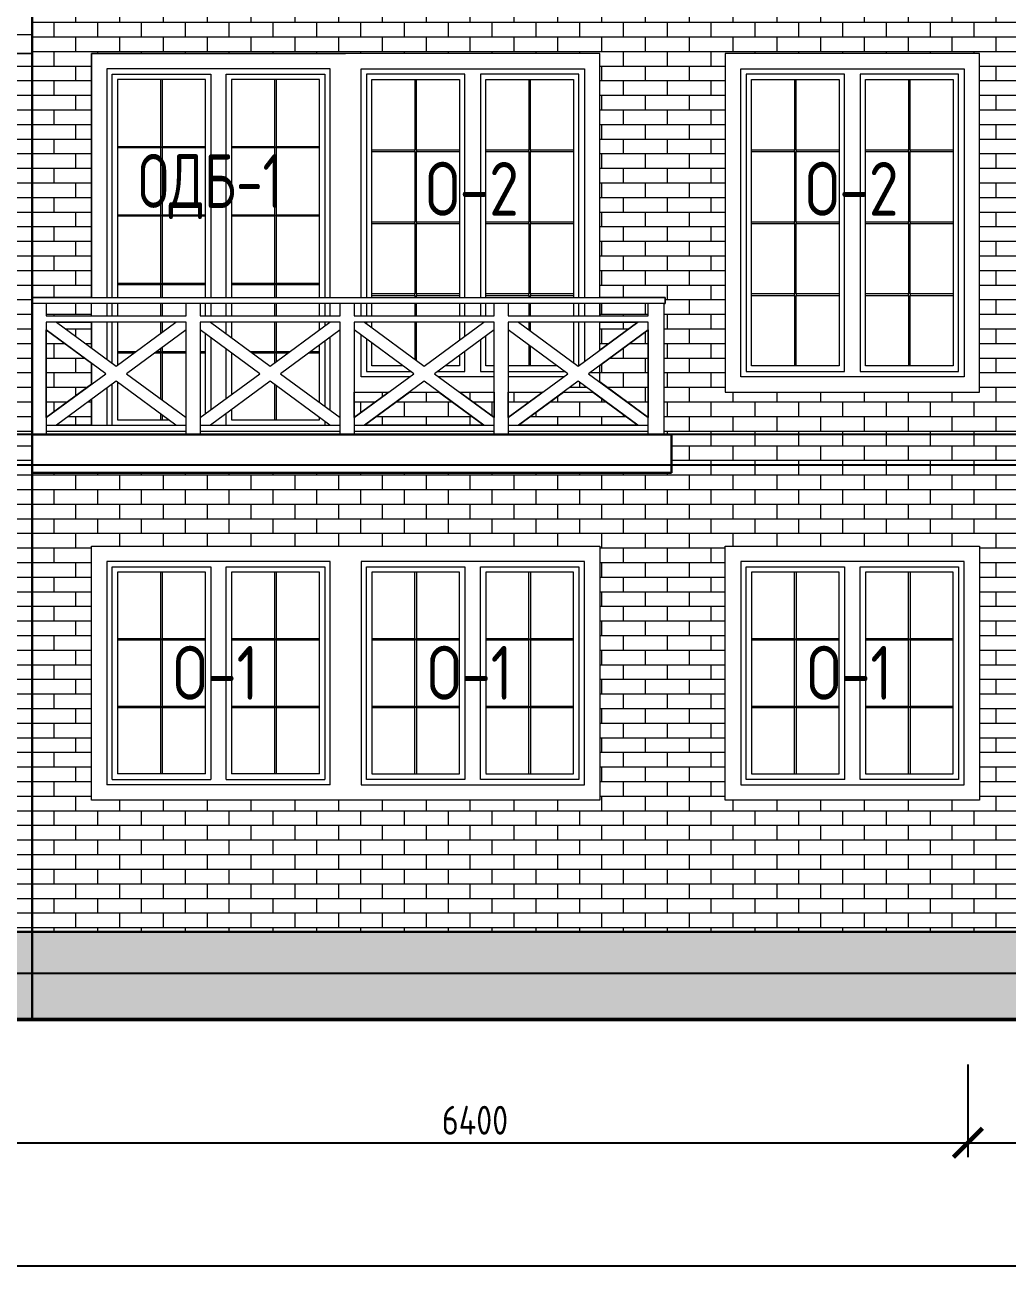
# Model space of a CAD drawing. Header units: millimetres. Extents: x -56498 to 234605, y -296269 to -29969.
# Drawn here: x 175763 to 182144, y -137920 to -129758 of the extents above; entities that cross this region are included whole.
import ezdxf
from ezdxf.enums import TextEntityAlignment as Align

# ---------------------------------------------------------------- set-up
doc = ezdxf.new("R2010")
doc.units = ezdxf.units.MM
doc.header["$LTSCALE"] = 100
doc.header["$PDMODE"] = 35
for name, color, linetype, lineweight in [('0.3', 7, 'Continuous', 30), ('0.5', 7, 'Continuous', 50), ('Примітки 0.09', 200, 'Continuous', 9), ('Розміри 0.09', 5, 'Continuous', 9), ('Тонкі 0.18', 142, 'Continuous', 18), ('Штрихування 0.09', 253, 'Continuous', 9)]:
    doc.layers.add(name, color=color, linetype=linetype, lineweight=lineweight)
doc.layers.add('ViewPorts', color=240, linetype='Continuous', plot=False)
doc.styles.add('GOST 2.304', font='CS_Gost2304.shx')
doc.styles.add('SPDS', font='SPDS.shx', dxfattribs={"width": 0.9})
doc.dimstyles.new('SPDS', dxfattribs={"dimscale": 100, "dimtxt": 2.5, "dimasz": 2.5, "dimexe": 1.25, "dimexo": 0.625, "dimtad": 1, "dimrnd": 0.001, "dimtxsty": 'GOST 2.304', "dimblk": 'ARCHTICK', "dimcen": 2.5, "dimdle": 2, "dimadec": 0, "dimazin": 2, "dimtfac": 0.75, "dimtmove": 1, "dimatfit": 3, "dimfxl": 0, "dimtolj": 1, "dimarcsym": 0})

# ---------------------------------------------------------------- blocks, each defined once
blk = doc.blocks.new('_ArchTick')
at = {"color": 0, "linetype": 'ByBlock', "const_width": 0.15}
blk.add_lwpolyline([(-0.5, -0.5), (0.5, 0.5)], dxfattribs=at)
blk = doc.blocks.new('*D16')
at = {"layer": 'Defpoints', "color": 0, "transparency": 16777216}
for p in [(181884.2, -136460.6), (175484.2, -136659.8), (181884.2, -137016.6)]:
    blk.add_point(p, dxfattribs=at)
at = {"layer": 'Розміри 0.09', "color": 0, "lineweight": -2, "transparency": 16777216}
for p, q in [((181884.2, -136507.5), (181884.2, -137110.3)), ((175484.2, -136706.7), (175484.2, -137110.3)), ((175334.2, -137016.6), (182034.2, -137016.6))]:
    blk.add_line(p, q, dxfattribs=at)
at = {"layer": 'Розміри 0.09', "color": 0, "lineweight": -2, "transparency": 16777216, "xscale": 187.5, "yscale": 187.5, "zscale": 187.5, "rotation": 180}
blk.add_blockref('_ArchTick', (175484.2, -137016.6), dxfattribs=at)
at = {"layer": 'Розміри 0.09', "color": 0, "lineweight": -2, "transparency": 16777216, "xscale": 187.5, "yscale": 187.5, "zscale": 187.5}
blk.add_blockref('_ArchTick', (181884.2, -137016.6), dxfattribs=at)
at = {"layer": 'Розміри 0.09', "color": 0, "transparency": 16777216, "insert": (178684.2, -136870.5), "char_height": 187.5, "attachment_point": 5, "style": 'GOST 2.304'}
blk.add_mtext('\\A1;6400', dxfattribs=at)
blk = doc.blocks.new('*D17')
at = {"layer": 'Defpoints', "color": 0, "transparency": 16777216}
for p in [(181884.2, -136460.6), (182984.2, -136651.9), (182984.2, -137016.6)]:
    blk.add_point(p, dxfattribs=at)
at = {"layer": 'Розміри 0.09', "color": 0, "lineweight": -2, "transparency": 16777216}
for p, q in [((181884.2, -136507.5), (181884.2, -137110.3)), ((182984.2, -136698.7), (182984.2, -137110.3)), ((181734.2, -137016.6), (183134.2, -137016.6))]:
    blk.add_line(p, q, dxfattribs=at)
at = {"layer": 'Розміри 0.09', "color": 0, "lineweight": -2, "transparency": 16777216, "xscale": 187.5, "yscale": 187.5, "zscale": 187.5, "rotation": 180}
blk.add_blockref('_ArchTick', (181884.2, -137016.6), dxfattribs=at)
at = {"layer": 'Розміри 0.09', "color": 0, "lineweight": -2, "transparency": 16777216, "xscale": 187.5, "yscale": 187.5, "zscale": 187.5}
blk.add_blockref('_ArchTick', (182984.2, -137016.6), dxfattribs=at)
at = {"layer": 'Розміри 0.09', "color": 0, "transparency": 16777216, "insert": (182434.2, -136876), "char_height": 187.5, "attachment_point": 5, "style": 'GOST 2.304'}
blk.add_mtext('\\A1;1100', dxfattribs=at)
blk = doc.blocks.new('*D18')
at = {"layer": 'Defpoints', "color": 0, "transparency": 16777216}
for p in [(161984.2, -137016.6), (182984.2, -137016.6), (182984.2, -137816.6)]:
    blk.add_point(p, dxfattribs=at)
at = {"layer": 'Розміри 0.09', "color": 0, "lineweight": -2, "transparency": 16777216}
for p, q in [((161984.2, -137063.5), (161984.2, -137910.3)), ((182984.2, -137063.5), (182984.2, -137910.3)), ((161834.2, -137816.6), (183134.2, -137816.6))]:
    blk.add_line(p, q, dxfattribs=at)
at = {"layer": 'Розміри 0.09', "color": 0, "lineweight": -2, "transparency": 16777216, "xscale": 187.5, "yscale": 187.5, "zscale": 187.5, "rotation": 180}
blk.add_blockref('_ArchTick', (161984.2, -137816.6), dxfattribs=at)
at = {"layer": 'Розміри 0.09', "color": 0, "lineweight": -2, "transparency": 16777216, "xscale": 187.5, "yscale": 187.5, "zscale": 187.5}
blk.add_blockref('_ArchTick', (182984.2, -137816.6), dxfattribs=at)
at = {"layer": 'Розміри 0.09', "color": 0, "transparency": 16777216, "insert": (171868.3, -137668.7), "char_height": 187.5, "attachment_point": 5, "style": 'GOST 2.304'}
blk.add_mtext('\\A1;21000', dxfattribs=at)

msp = doc.modelspace()

# ---------------------------------------------------------------- hatches: boundary and pattern name
at = {"layer": 'Тонкі 0.18'}
msp.add_hatch(color=256, dxfattribs=at).paths.add_polyline_path([(177104.07, -131887.248), (177104.67, -131887.623), (177104.07, -131887.623), (177104.07, -131887.248)], flags=0)
at = {"layer": 'Штрихування 0.09', "ltscale": 0.75}
h = msp.add_hatch(dxfattribs=at)
h.set_pattern_fill('AR-BRSTD', color=256, scale=1.4, style=0)
h.paths.add_polyline_path([(175689.124, -129001.829), (175364.445, -129366.652), (175689.124, -129731.4)])
h.paths.add_polyline_path([(175608.836, -128911.636), (174959.478, -128911.636), (175284.157, -129276.384)])
h.paths.add_polyline_path([(174879.115, -129001.829), (174879.115, -129731.4), (175203.794, -129366.652)])
h.paths.add_polyline_path([(175284.157, -129456.845), (174959.478, -129821.593), (175608.836, -129821.593)])
h.paths.add_polyline_path([(174759.133, -128911.636), (174029.111, -128911.636), (174029.111, -129821.593), (174759.133, -129821.593)])
h.paths.add_polyline_path([(173909.129, -128991.024), (173475.799, -129366.652), (173909.129, -129742.205)])
h.paths.add_polyline_path([(173384.18, -129446.04), (172950.775, -129821.593), (173817.511, -129821.593)])
h.paths.add_polyline_path([(172859.156, -128991.024), (172859.156, -129742.205), (173292.562, -129366.652)])
h.paths.add_polyline_path([(173817.511, -128911.636), (172950.775, -128911.636), (173384.18, -129287.189)])
h.paths.add_polyline_path([(172739.174, -128911.636), (172229.158, -128911.636), (172229.158, -129821.593), (172739.174, -129821.593)])
h.paths.add_polyline_path([(172109.176, -128991.024), (171675.77, -129366.652), (172109.176, -129742.205)])
h.paths.add_polyline_path([(172017.557, -128911.636), (171150.746, -128911.636), (171584.152, -129287.189)])
h.paths.add_polyline_path([(171492.533, -129366.652), (171059.127, -128991.024), (171059.127, -129742.205)])
h.paths.add_polyline_path([(171584.152, -129446.04), (171150.746, -129821.593), (172017.557, -129821.593)])
h.paths.add_polyline_path([(170939.146, -128911.636), (170209.124, -128911.636), (170209.124, -129821.593), (170939.146, -129821.593)])
h.paths.add_polyline_path([(170089.142, -129001.829), (169764.463, -129366.652), (170089.142, -129731.4)])
h.paths.add_polyline_path([(170008.854, -128911.636), (169359.496, -128911.636), (169684.175, -129276.384)])
h.paths.add_polyline_path([(169279.133, -129001.829), (169279.133, -129731.4), (169603.812, -129366.652)])
h.paths.add_polyline_path([(169684.175, -129456.845), (169359.496, -129821.593), (170008.854, -129821.593)])
h.paths.add_polyline_path([(172859.156, -129941.65), (172109.176, -129941.65), (172109.176, -131041.634), (172859.156, -131041.634)])
h.paths.add_polyline_path([(172859.156, -131041.634), (172109.176, -131041.634), (172109.176, -132141.619), (170459.143, -132141.619), (170459.143, -131041.634), (169159.151, -131041.634), (169159.151, -133966.634), (170459.143, -133966.634), (170459.143, -133141.618), (172109.176, -133141.618), (172109.176, -133966.634), (172859.156, -133966.634), (172859.156, -133141.618), (174509.114, -133141.618), (174509.114, -133966.634), (175809.181, -133966.634), (175809.181, -131041.634), (174509.114, -131041.634), (174509.114, -132141.619), (172859.156, -132141.619)])
h.paths.add_polyline_path([(175809.181, -129941.65), (174509.114, -129941.65), (174509.114, -131041.634), (175809.181, -131041.634)])
h.paths.add_polyline_path([(170459.143, -129941.65), (169159.151, -129941.65), (169159.151, -131041.634), (170459.143, -131041.634)])
h.paths.add_polyline_path([(175809.181, -133966.634), (174509.114, -133966.634), (174509.114, -134791.651), (172859.156, -134791.651), (172859.156, -133966.634), (172109.176, -133966.634), (172109.176, -134791.576), (172109.176, -134791.651), (170459.143, -134791.651), (170459.143, -133966.634), (169159.151, -133966.634), (169159.151, -135646.592), (175809.181, -135646.592)])
h = msp.add_hatch(dxfattribs=at)
h.set_pattern_fill('AR-BRSTD', color=256, scale=1.4, style=0)
h.paths.add_polyline_path([(176194.113, -131041.634), (175809.181, -131041.634), (175809.181, -131526.627), (176194.113, -131526.627)], flags=17)
h.paths.add_polyline_path([(176194.113, -131686.603), (175966.531, -131686.603), (176194.113, -131854.172)], flags=17)
h.paths.add_polyline_path([(176194.113, -131566.621), (175899.074, -131566.621), (175899.074, -131646.609), (176194.113, -131646.609)], flags=16)
h.paths.add_polyline_path([(176194.113, -131953.515), (175899.074, -131736.276), (175899.074, -132306.922), (176194.113, -132089.741)], flags=17)
h.paths.add_polyline_path([(176194.113, -132189.07), (175966.531, -132356.595), (176194.113, -132356.595)], flags=17)
h.paths.add_polyline_path([(179741.646, -131686.603), (179494.104, -131686.603), (179494.104, -131868.864)], flags=16)
h.paths.add_polyline_path([(178123.636, -132141.619), (177899.072, -132141.619), (177899.072, -132306.922)], flags=17)
h.paths.add_polyline_path([(178449.602, -132141.619), (178258.575, -132141.619), (177966.529, -132356.595), (178741.647, -132356.595)], flags=17)
h.paths.add_polyline_path([(179449.601, -132141.619), (179258.574, -132141.619), (178966.529, -132356.595), (179741.646, -132356.595)], flags=17)
h.paths.add_polyline_path([(179809.103, -131736.276), (179494.104, -131968.211), (179494.104, -132074.987), (179809.103, -132306.922)], flags=17)
h.paths.add_polyline_path([(183309.139, -129694.333), (176488.103, -129694.333), (176409.166, -129601.814), (175809.181, -128898.649), (175809.181, -128911.636), (175809.181, -129821.593), (175809.181, -129941.65), (175809.181, -131041.634), (176194.113, -131041.634), (176194.113, -129941.65), (177844.071, -129941.65), (179494.104, -129941.65), (179494.104, -131041.634), (180309.066, -131041.634), (180309.066, -129941.65), (181959.091, -129941.65), (181959.091, -131041.634), (183309.139, -131041.634)])
h.paths.add_polyline_path([(183309.139, -131041.634), (181959.091, -131041.634), (181959.091, -132141.619), (180309.066, -132141.619), (180309.066, -131041.634), (179494.104, -131041.634), (179494.104, -131526.627), (179919.106, -131526.627), (179919.106, -131566.621), (179909.126, -131566.621), (179909.126, -132416.598), (179959.126, -132416.598), (179959.126, -132666.595), (175809.181, -132666.595), (175809.181, -133966.634), (176194.113, -133966.634), (176194.113, -133141.618), (177844.146, -133141.618), (179494.104, -133141.618), (179494.104, -133966.634), (180309.141, -133966.634), (180309.141, -133141.618), (181959.173, -133141.618), (181959.173, -133966.634), (183309.139, -133966.634)])
h.paths.add_polyline_path([(183309.139, -133966.634), (181959.173, -133966.634), (181959.173, -134791.651), (180309.141, -134791.651), (180309.141, -133966.634), (179494.104, -133966.634), (179494.104, -134791.576), (179494.104, -134791.651), (176194.113, -134791.651), (176194.113, -133966.634), (175809.181, -133966.634), (175809.181, -135646.592), (183309.139, -135646.592)])
h.paths.add_polyline_path([(179809.103, -131566.621), (179494.104, -131566.621), (179494.104, -131646.609), (179809.103, -131646.609)], flags=16)
h.paths.add_polyline_path([(179741.646, -131686.603), (179494.104, -131686.603), (179494.104, -131868.864)], flags=17)
h.paths.add_polyline_path([(179809.103, -131736.276), (179494.104, -131968.211), (179494.104, -132074.987), (179809.103, -132306.922)], flags=16)
h.paths.add_polyline_path([(179449.601, -132141.619), (179258.574, -132141.619), (178966.529, -132356.595), (179741.646, -132356.595)], flags=17)
h.paths.add_polyline_path([(178899.072, -132141.619), (178899.072, -132306.922), (179123.636, -132141.619)], flags=17)
h.paths.add_polyline_path([(179258.567, -132141.619), (179258.574, -132141.619), (179354.088, -132071.31), (179449.601, -132141.619), (179449.608, -132141.619), (179741.646, -132356.595), (178966.529, -132356.595)], flags=17)
h.paths.add_polyline_path([(179421.545, -132021.637), (179809.103, -131736.276), (179809.103, -132306.922)], flags=17)
h.paths.add_polyline_path([(179494.104, -131868.864), (179494.104, -131686.603), (179741.646, -131686.603)], flags=17)
h.paths.add_polyline_path([(178809.104, -132141.619), (178584.54, -132141.619), (178809.104, -132306.922)], flags=17)
at = {"layer": 'Штрихування 0.09'}
msp.add_hatch(color=256, dxfattribs=at).paths.add_polyline_path([(181084.108, -133276.607), (181084.108, -133276.982), (181184.131, -133276.982), (181184.131, -133276.607), (181084.108, -133276.607)], flags=0)
at = {"layer": 'Штрихування 0.09', "ltscale": 0.75}
h = msp.add_hatch(dxfattribs=at)
h.set_pattern_fill('FLGSTONE', scale=1000, angle=30, style=0, pattern_type=2)
h.set_pattern_definition([(30, (0, 0), (-500, 866.0254), [200, -800]), (30, (635.5, 459.3), (-500, 866.0254), [180, -820]), (30, (632.8, 503.9), (-500, 866.0254), [160, -840]), (30, (171.8, 422.5), (-500, 866.0254), [120, -40, 80, -760]), (30, (-150, 259.8), (-500, 866.0254), [60, -840, 60, -40]), (30, (169.1, 467.1), (-500, 866.0254), [200, -800]), (30, (626.7, 754.4), (-500, 866.0254), [140, -860]), (30, (131.1, 653), (-500, 866.0254), [140, -40, 260, -560]), (30, (128.4, 697.7), (-500, 866.0254), [240, -40, 60, -40, 40, -580]), (30, (-42.9, 714.3), (-500, 866.0254), [100, -900]), (30, (-62.9, 748.9), (-500, 866.0254), [120, -880]), (30, (100.3, 866.2), (-500, 866.0254), [100, -900]), (30, (-256.1, 683.5), (-500, 866.0254), [100, -900]), (30, (80.3, 900.9), (-500, 866.0254), [120, -880]), (30, (-310.7, 698.2), (-500, 866.0254), [120, -880]), (30, (-202.2, 830.1), (-500, 866.0254), [240, -240, 80, -40, 120, -280]), (30, (-222.2, 864.8), (-500, 866.0254), [240, -240, 240, -280]), (30, (-480, 831.4), (-500, 866.0254), [200, -800]), (120, (0, 0), (-866.0254, -500), [300, -540, 120, -40]), (120, (173.2, 100), (-866.0254, -500), [160, -600, 200, -40]), (120, (207.8, 120), (-866.0254, -500), [160, -600, 60, -40, 100, -40]), (120, (134.4, 447.1), (-866.0254, -500), [60, -940]), (120, (169.1, 467.1), (-866.0254, -500), [60, -940]), (120, (93.7, 677.7), (-866.0254, -500), [100, -900]), (120, (128.4, 697.7), (-866.0254, -500), [100, -900]), (120, (390.3, 363.9), (-866.0254, -500), [160, -460, 340, -40]), (120, (342.3, 567.1), (-866.0254, -500), [180, -820]), (120, (376.9, 587.1), (-866.0254, -500), [180, -820]), (120, (355.7, 343.9), (-866.0254, -500), [160, -440, 100, -40, 220, -40]), (120, (178.9, 1050.1), (-866.0254, -500), [180, -820]), (120, (193.5, 1104.8), (-866.0254, -500), [160, -840]), (120, (598.2, 483.9), (-866.0254, -500), [80, -920]), (120, (632.8, 503.9), (-866.0254, -500), [80, -340, 280, -300]), (120, (457.5, 887.7), (-866.0254, -500), [280, -720]), (120, (592.1, 734.4), (-866.0254, -500), [160, -840]), (120, (626.7, 754.4), (-866.0254, -500), [160, -840]), (120, (771.4, 583.9), (-866.0254, -500), [180, -560, 220, -40]), (75, (-300, 519.6), (-500, 866.0253), [169.7056, -1244.508]), (75, (-118.04, 324.45), (-500, 866.0253), [169.7056, -1244.508]), (75, (-73.4, 327.1), (-500, 866.0253), [169.7056, -1244.508]), (75, (90.5, 283.2), (-500, 866.0253), [169.7056, -1244.508]), (75, (127.85, 258.56), (-500, 866.0253), [169.7056, -1244.058]), (75, (568.9, 374.64), (-500, 866.0253), [113.137, -1301.0765]), (75, (592.8, 573.2), (-500, 866.0253), [141.4213, -1272.792]), (75, (555.5, 597.85), (-500, 866.0253), [141.4213, -1272.792]), (75, (492.1, 907.65), (-500, 866.0253), [254.5584, -1159.655]), (75, (546.74, 893), (-500, 866.0253), [84.853, -1329.3607]), (75, (613.54, 377.3), (-500, 866.0253), [84.853, -1329.3607]), (75, (78.4, 784.26), (-500, 866.0253), [84.853, -1329.3607]), (75, (41.05, 808.9), (-500, 866.0253), [56.5685, -1357.645]), (165, (-87.5, 711.6), (-866.0253, -500), [84.853, -1329.3607]), (165, (-62.9, 748.9), (-866.0253, -500), [113.137, -1301.0765]), (345, (421.4, 1190.14), (866.0253, 500), [141.4213, -1272.792]), (345, (-73.4, 327.1), (866.0253, 500), [169.7056, -1244.508]), (345, (-98.04, 289.8), (866.0253, 500), [197.99, -1216.2237]), (345, (-420, 727.46), (866.0253, 500), [113.137, -1301.0765]), (236.56505, (355.7, 343.92), (-866.0254, -500), [268.33, -1967.738]), (236.56505, (375.7, 309.3), (-866.0254, -500), [268.33, -1967.738]), (183.43495, (101.77, 543.73), (-866.0254, -500), [134.16, -44.72, 223.61, -1833.578]), (183.43495, (104.45, 499.1), (-866.0254, -500), [134.16, -44.72, 223.61, -1833.578]), (183.43495, (588.9, 340), (-866.0254, -500), [178.8854, -2057.1826]), (183.43495, (568.9, 374.64), (-866.0254, -500), [178.8854, -2057.1826]), (183.43495, (558.2, 553.2), (-866.0254, -500), [178.8854, -2057.1826]), (183.43495, (555.5, 597.85), (-866.0254, -500), [178.8854, -2057.1826]), (93.43495, (-76.8, 533), (-500, 866.0254), [178.8854, -2057.1826]), (93.43495, (-32.15, 535.7), (-500, 866.0254), [178.8854, -2057.1826]), (93.43495, (221.58, 936.2), (-500, 866.0254), [134.16, -2101.908]), (93.43495, (139.1, 519.1), (-500, 866.0254), [134.16, -2101.908]), (93.43495, (101.77, 543.73), (-500, 866.0254), [134.16, -2101.908]), (93.43495, (184.26, 960.86), (-500, 866.0254), [89.4427, -2146.6253]), (326.56505, (186.94, 916.2), (500, -866.0254), [178.8854, -2057.1826]), (326.56505, (221.58, 936.2), (500, -866.0254), [178.8854, -2057.1826])])
h.paths.add_polyline_path([(183309.139, -135646.592), (175809.181, -135646.592), (175809.181, -136216.577), (183309.139, -136216.577)])
h.paths.add_polyline_path([(183809.101, -135646.592), (183309.139, -135646.592), (183309.139, -136216.577), (183809.101, -136216.577)])
h.paths.add_polyline_path([(175809.181, -135646.592), (169159.151, -135646.592), (169159.151, -136216.577), (175809.181, -136216.577)])
h.paths.add_polyline_path([(169159.151, -135646.592), (161659.171, -135646.592), (161659.171, -136216.577), (169159.151, -136216.577)])
h.paths.add_polyline_path([(161659.171, -135646.592), (161159.171, -135646.592), (161159.171, -136216.577), (161659.171, -136216.577)])

# ---------------------------------------------------------------- linework, layer by layer
for p, q in [((175809.181, -129821.593), (175809.181, -128911.636)), ((175809.106, -129821.593), (175809.106, -129941.65)), ((175809.181, -129941.65), (175809.181, -129821.593))]:
    msp.add_line(p, q)
at = {"layer": '0.3'}
for p, q in [((175809.181, -128898.58), (175809.181, -131526.627)), ((175809.181, -134634.901), (175809.181, -129941.65)), ((175809.181, -136216.577), (175809.181, -129941.65)), ((179959.126, -132416.598), (175809.181, -132416.598)), ((179039.101, -132416.598), (179959.126, -132416.598)), ((179959.126, -132666.595), (175809.181, -132666.595)), ((179039.101, -132666.595), (179959.126, -132666.595)), ((161159.171, -135646.592), (183809.101, -135646.592))]:
    msp.add_line(p, q, dxfattribs=at)
at = {"layer": '0.3', "ltscale": 0.75}
msp.add_line((179959.126, -132416.598), (179959.126, -132666.595), dxfattribs=at)
at = {"layer": '0.5'}
msp.add_line((158259.171, -136216.577), (186709.101, -136216.577), dxfattribs=at)
at = {"layer": 'ViewPorts'}
for p, q in [((183309.139, -132416.592), (161634.184, -132416.592)), ((183309.139, -132616.592), (161634.184, -132616.592)), ((183309.139, -135916.592), (161634.184, -135916.592))]:
    msp.add_line(p, q, dxfattribs=at)
at = {"layer": 'Тонкі 0.18'}
for p, q in [((175809.181, -129821.593), (169159.151, -129821.593)), ((169159.151, -129941.65), (175809.181, -129941.65)), ((175809.181, -129941.65), (174509.114, -129941.65)), ((179494.104, -129941.65), (176194.113, -129941.65)), ((176194.113, -129941.65), (176194.113, -131526.627)), ((176194.113, -131526.627), (176194.113, -129941.65)), ((176194.113, -129941.65), (177844.071, -129941.65)), ((179494.104, -129941.65), (177844.071, -129941.65)), ((179494.104, -131526.627), (179494.104, -129941.65)), ((179494.104, -131526.627), (179494.104, -129941.65)), ((181959.091, -129941.65), (180309.066, -129941.65)), ((180309.066, -129941.65), (180309.066, -132141.619)), ((180309.066, -129941.65), (180309.066, -132141.619)), ((181959.091, -129941.65), (180309.066, -129941.65)), ((181959.091, -132141.619), (181959.091, -129941.65)), ((181959.091, -132141.619), (181959.091, -129941.65)), ((176294.136, -130041.597), (176294.136, -131526.627)), ((177744.124, -130041.597), (176294.136, -130041.597)), ((177744.124, -131526.627), (177744.124, -130041.597)), ((177944.094, -131526.627), (177944.094, -130041.597)), ((177944.094, -130041.597), (179394.082, -130041.597)), ((179394.082, -130041.597), (179394.082, -131526.627)), ((180409.088, -132041.596), (180409.088, -130041.597)), ((180409.088, -130041.597), (181859.091, -130041.597)), ((181859.091, -130041.597), (181859.091, -132041.596)), ((176194.113, -131526.627), (175809.106, -131526.627)), ((175809.106, -131526.627), (179919.106, -131526.627)), ((179919.106, -131566.621), (175809.106, -131566.621)), ((176194.113, -131566.621), (175899.074, -131566.621)), ((175899.074, -131566.621), (175899.074, -131646.609)), ((175899.074, -131566.621), (175899.074, -131646.609)), ((176194.113, -131646.609), (176194.113, -131566.621)), ((176194.113, -131646.609), (176194.113, -131566.621)), ((176294.136, -131566.621), (176294.136, -131646.609)), ((176809.105, -131646.609), (176809.105, -131566.621)), ((176899.073, -131566.621), (176899.073, -131646.609)), ((177744.124, -131646.609), (177744.124, -131566.621)), ((177809.105, -131646.609), (177809.105, -131566.621)), ((177899.072, -131566.621), (177899.072, -131646.609)), ((177944.094, -131646.609), (177944.094, -131566.621)), ((178809.104, -131646.609), (178809.104, -131566.621)), ((178899.072, -131566.621), (178899.072, -131646.609)), ((179394.082, -131566.621), (179394.082, -131646.609)), ((179919.106, -131526.627), (179494.104, -131526.627)), ((179809.103, -131566.621), (179494.104, -131566.621)), ((179494.104, -131566.621), (179494.104, -131646.609)), ((179494.104, -131646.609), (179494.104, -131566.621)), ((179809.103, -131646.609), (179809.103, -131566.621)), ((179809.103, -131646.609), (179809.103, -131566.621)), ((179909.126, -131566.621), (179919.106, -131566.621)), ((179909.126, -131566.621), (179909.126, -132416.598)), ((179919.106, -131566.621), (179919.106, -131526.627)), ((179919.106, -131526.627), (179919.106, -131566.621)), ((175899.074, -131646.609), (176194.113, -131646.609)), ((175899.074, -131646.609), (176809.105, -131646.609)), ((176899.073, -131646.609), (177809.105, -131646.609)), ((177899.072, -131646.609), (178809.104, -131646.609)), ((178899.072, -131646.609), (179809.103, -131646.609)), ((179494.104, -131646.609), (179809.103, -131646.609)), ((175899.074, -131686.603), (175899.074, -132416.598)), ((175966.531, -131686.603), (175899.074, -131686.603)), ((175899.074, -132306.922), (175899.074, -131736.276)), ((175899.074, -131736.276), (176194.113, -131953.504)), ((176286.632, -132021.637), (175899.074, -131736.276)), ((175966.531, -131686.603), (176194.113, -131686.603)), ((175966.531, -131686.603), (176354.089, -131971.963)), ((176809.105, -131686.603), (175966.531, -131686.603)), ((176194.113, -131686.603), (176194.113, -131854.157)), ((176194.113, -131854.157), (176194.113, -131686.603)), ((176294.136, -131686.603), (176294.136, -131927.767)), ((176354.089, -131971.963), (176741.648, -131686.603)), ((176809.105, -131736.276), (176421.546, -132021.637)), ((176809.105, -132416.598), (176809.105, -131686.603)), ((176899.073, -131686.603), (176899.073, -132416.598)), ((176966.53, -131686.603), (176899.073, -131686.603)), ((177286.632, -132021.637), (176899.073, -131736.276)), ((176966.53, -131686.603), (177354.089, -131971.963)), ((177809.105, -131686.603), (176966.53, -131686.603)), ((176969.081, -131686.603), (176969.081, -131688.479)), ((177069.104, -131762.088), (177069.104, -131686.603)), ((177354.089, -131971.963), (177741.648, -131686.603)), ((177809.105, -131736.276), (177421.546, -132021.637)), ((177809.105, -132416.598), (177809.105, -131686.603)), ((177899.072, -131686.603), (177899.072, -132416.598)), ((177966.529, -131686.603), (177899.072, -131686.603)), ((178286.631, -132021.637), (177899.072, -131736.276)), ((177966.529, -131686.603), (178354.088, -131971.963)), ((178809.104, -131686.603), (177966.529, -131686.603)), ((178354.088, -131971.963), (178741.647, -131686.603)), ((178809.104, -131736.276), (178421.545, -132021.637)), ((178809.104, -132416.598), (178809.104, -131686.603)), ((178899.072, -131686.603), (178899.072, -132416.598)), ((178966.529, -131686.603), (178899.072, -131686.603)), ((179286.631, -132021.637), (178899.072, -131736.276)), ((178966.529, -131686.603), (179354.088, -131971.963)), ((179809.103, -131686.603), (178966.529, -131686.603)), ((179354.088, -131971.963), (179741.646, -131686.603)), ((179394.082, -131686.603), (179394.082, -131942.474)), ((179809.103, -131736.276), (179421.545, -132021.637)), ((179741.646, -131686.603), (179494.104, -131868.864)), ((179494.104, -131868.864), (179494.104, -131686.603)), ((179494.104, -131686.603), (179741.646, -131686.603)), ((179494.104, -131868.864), (179494.104, -131686.603)), ((179494.104, -131968.211), (179809.103, -131736.276)), ((179809.103, -132416.598), (179809.103, -131686.603)), ((179809.103, -131736.276), (179809.103, -132306.922)), ((176969.081, -131787.826), (176969.081, -132255.372)), ((177744.124, -132259.124), (177744.124, -131784.149)), ((177944.094, -132041.596), (177944.094, -131769.442)), ((177069.104, -132181.763), (177069.104, -131861.436)), ((177104.595, -131887.623), (177104.07, -131887.623)), ((176194.113, -131953.504), (176194.113, -132089.769)), ((176194.113, -132089.769), (176194.113, -131953.504)), ((178354.538, -131971.588), (178353.638, -131971.588)), ((179494.104, -132074.987), (179494.104, -131968.211)), ((179494.104, -132074.987), (179494.104, -131968.211)), ((175899.074, -132306.922), (176286.632, -132021.637)), ((176421.546, -132021.637), (176809.105, -132306.922)), ((176899.073, -132306.922), (177286.632, -132021.637)), ((177421.546, -132021.637), (177809.105, -132306.922)), ((177899.072, -132306.922), (178286.631, -132021.637)), ((178259.468, -132041.596), (177944.094, -132041.596)), ((178421.545, -132021.637), (178809.104, -132306.922)), ((178809.104, -132041.596), (178448.708, -132041.596)), ((178899.072, -132306.922), (179286.631, -132021.637)), ((179259.468, -132041.596), (178899.072, -132041.596)), ((179421.545, -132021.637), (179809.103, -132306.922)), ((181859.091, -132041.596), (180409.088, -132041.596)), ((176194.113, -132089.769), (175899.074, -132306.922)), ((176354.089, -132071.31), (175966.531, -132356.595)), ((176294.136, -132115.431), (176294.136, -132356.595)), ((176741.648, -132356.595), (176354.089, -132071.31)), ((177354.089, -132071.31), (176966.53, -132356.595)), ((177741.648, -132356.595), (177354.089, -132071.31)), ((178123.654, -132141.619), (177899.072, -132306.922)), ((177899.072, -132306.922), (177899.072, -132141.619)), ((177899.072, -132141.619), (178123.654, -132141.619)), ((177899.072, -132141.619), (178123.654, -132141.619)), ((178354.088, -132071.31), (177966.529, -132356.595)), ((177966.529, -132356.595), (178258.568, -132141.619)), ((178258.568, -132141.619), (178449.609, -132141.619)), ((178258.568, -132141.619), (178449.609, -132141.619)), ((178741.647, -132356.595), (178354.088, -132071.31)), ((178449.609, -132141.619), (178741.647, -132356.595)), ((178584.523, -132141.619), (178809.104, -132141.619)), ((178809.104, -132306.922), (178584.523, -132141.619)), ((178584.523, -132141.619), (178809.104, -132141.619)), ((178809.104, -132141.619), (178809.104, -132306.922)), ((178899.072, -132141.619), (179123.653, -132141.619)), ((179123.653, -132141.619), (178899.072, -132306.922)), ((178899.072, -132306.922), (178899.072, -132141.619)), ((178899.072, -132141.619), (179123.653, -132141.619)), ((179354.088, -132071.31), (178966.529, -132356.595)), ((178966.529, -132356.595), (179258.567, -132141.619)), ((179258.567, -132141.619), (179449.608, -132141.619)), ((179258.567, -132141.619), (179449.608, -132141.619)), ((179741.646, -132356.595), (179354.088, -132071.31)), ((179449.608, -132141.619), (179741.646, -132356.595)), ((179809.103, -132306.922), (179494.104, -132074.987)), ((180309.066, -132141.619), (181959.091, -132141.619)), ((180309.066, -132141.619), (181959.091, -132141.619)), ((176194.113, -132189.116), (176194.113, -132356.595)), ((176194.113, -132356.595), (176194.113, -132189.116)), ((177069.104, -132356.595), (177069.104, -132281.11)), ((175899.074, -132356.595), (176809.105, -132356.595)), ((176194.113, -132356.595), (175966.531, -132356.595)), ((176899.073, -132356.595), (177809.105, -132356.595)), ((176969.081, -132354.72), (176969.081, -132356.595)), ((177709.082, -132332.659), (177709.082, -132356.595)), ((177899.072, -132356.595), (178809.104, -132356.595)), ((178741.647, -132356.595), (177966.529, -132356.595)), ((178899.072, -132356.595), (179809.103, -132356.595)), ((179741.646, -132356.595), (178966.529, -132356.595)), ((176194.113, -132396.589), (175899.074, -132396.589)), ((175899.074, -132396.589), (175899.074, -132416.598)), ((176809.105, -132396.589), (175899.074, -132396.589)), ((177809.105, -132396.589), (176899.073, -132396.589)), ((178809.104, -132396.589), (177899.072, -132396.589)), ((177899.072, -132396.589), (177899.072, -132416.598)), ((178809.104, -132396.589), (177899.072, -132396.589)), ((178809.104, -132416.598), (178809.104, -132396.589)), ((179809.103, -132396.589), (178899.072, -132396.589)), ((178899.072, -132396.589), (178899.072, -132416.598)), ((179809.103, -132396.589), (178899.072, -132396.589)), ((179809.103, -132416.598), (179809.103, -132396.589)), ((176194.113, -134791.651), (176194.113, -133141.618)), ((176194.113, -133141.618), (179494.104, -133141.618)), ((176194.113, -134791.651), (176194.113, -133141.618)), ((176194.113, -133141.618), (177844.146, -133141.618)), ((177844.146, -133141.618), (179494.104, -133141.618)), ((179494.104, -133141.618), (179494.104, -134791.651)), ((179494.104, -133141.618), (179494.104, -134791.576)), ((180309.141, -134791.651), (180309.141, -133141.618)), ((180309.141, -133141.618), (181959.098, -133141.618)), ((180309.141, -134791.576), (180309.141, -133141.618)), ((180309.141, -133141.618), (181959.173, -133141.618)), ((181959.098, -133141.618), (181959.098, -134791.651)), ((181959.173, -133141.618), (181959.173, -134791.651)), ((176294.136, -133241.64), (176294.136, -134691.628)), ((177744.124, -133241.64), (176294.136, -133241.64)), ((177744.124, -134691.628), (177744.124, -133241.64)), ((177944.169, -133241.64), (177944.169, -134691.628)), ((179394.157, -133241.64), (177944.169, -133241.64)), ((179394.157, -134691.628), (179394.157, -133241.64)), ((180409.163, -133241.64), (180409.163, -134691.628)), ((181859.151, -133241.64), (180409.163, -133241.64)), ((181859.151, -134691.628), (181859.151, -133241.64)), ((177744.124, -134691.628), (176294.098, -134691.628)), ((180409.163, -134691.628), (181859.189, -134691.628)), ((179494.104, -134791.651), (176194.098, -134791.651)), ((181959.173, -134791.651), (180309.141, -134791.651))]:
    msp.add_line(p, q, dxfattribs=at)
at = {"layer": 'Штрихування 0.09'}
for p, q in [((176329.103, -131526.627), (176329.103, -130076.639)), ((176329.103, -130076.639), (176969.081, -130076.639)), ((176969.081, -130076.639), (176969.081, -131526.627)), ((177069.104, -131526.627), (177069.104, -130076.639)), ((177069.104, -130076.639), (177709.082, -130076.639)), ((177709.082, -130076.639), (177709.082, -131526.627)), ((177979.06, -130076.639), (177979.06, -131526.627)), ((178619.114, -130076.639), (177979.06, -130076.639)), ((178619.114, -131526.627), (178619.114, -130076.639)), ((178719.061, -130076.639), (178719.061, -131526.627)), ((179359.115, -130076.639), (178719.061, -130076.639)), ((179359.115, -131526.627), (179359.115, -130076.639)), ((180444.13, -130076.639), (180444.13, -132006.629)), ((181084.108, -130076.639), (180444.13, -130076.639)), ((181084.108, -132006.629), (181084.108, -130076.639)), ((181184.056, -130076.639), (181184.056, -132006.629)), ((181824.087, -130076.639), (181184.056, -130076.639)), ((181824.087, -132006.629), (181824.087, -130076.639)), ((176364.069, -130111.605), (176364.069, -131526.627)), ((176934.115, -130111.605), (176364.069, -130111.605)), ((176644.102, -130545.611), (176644.102, -130111.605)), ((176654.082, -130111.605), (176654.082, -130545.611)), ((176934.115, -131526.627), (176934.115, -130111.605)), ((177104.07, -130111.605), (177104.07, -131526.627)), ((177674.116, -130111.605), (177104.07, -130111.605)), ((177384.103, -130545.611), (177384.103, -130111.605)), ((177394.083, -130111.605), (177394.083, -130545.611)), ((177674.116, -131526.627), (177674.116, -130111.605)), ((178014.102, -131526.627), (178014.102, -130111.605)), ((178014.102, -130111.605), (178584.072, -130111.605)), ((178294.06, -130111.605), (178294.06, -130569.097)), ((178304.114, -130569.097), (178304.114, -130111.605)), ((178584.072, -130111.605), (178584.072, -131526.627)), ((178754.103, -131526.627), (178754.103, -130111.605)), ((178754.103, -130111.605), (179324.073, -130111.605)), ((179034.061, -130111.605), (179034.061, -130569.097)), ((179044.116, -130569.097), (179044.116, -130111.605)), ((179324.073, -130111.605), (179324.073, -131526.627)), ((180479.096, -131971.588), (180479.096, -130111.605)), ((180479.096, -130111.605), (181049.067, -130111.605)), ((180759.129, -130111.605), (180759.129, -130569.097)), ((180769.109, -130569.097), (180769.109, -130111.605)), ((181049.067, -130111.605), (181049.067, -131971.588)), ((181219.097, -131971.588), (181219.097, -130111.605)), ((181219.097, -130111.605), (181789.09, -130111.605)), ((181499.093, -130111.605), (181499.093, -130569.097)), ((181509.087, -130569.097), (181509.087, -130111.605)), ((181789.09, -130111.605), (181789.09, -131971.588)), ((176364.069, -130545.611), (176644.102, -130545.611)), ((176644.102, -130555.591), (176364.069, -130555.591)), ((176644.102, -130555.591), (176644.102, -130545.611)), ((176644.102, -130989.597), (176644.102, -130555.591)), ((176654.082, -130555.591), (176654.082, -130545.611)), ((176654.082, -130545.611), (176934.115, -130545.611)), ((176654.082, -130555.591), (176654.082, -130989.597)), ((176934.115, -130555.591), (176654.082, -130555.591)), ((177104.07, -130545.611), (177384.103, -130545.611)), ((177384.103, -130555.591), (177104.07, -130555.591)), ((177384.103, -130545.611), (177384.103, -130555.591)), ((177384.103, -130989.597), (177384.103, -130555.591)), ((177394.083, -130555.591), (177394.083, -130545.611)), ((177394.083, -130545.611), (177674.116, -130545.611)), ((177394.083, -130555.591), (177394.083, -130989.597)), ((177674.116, -130555.591), (177394.083, -130555.591)), ((178294.06, -130569.097), (178014.102, -130569.097)), ((178014.102, -130579.152), (178294.06, -130579.152)), ((178294.06, -130579.152), (178294.06, -130569.097)), ((178294.06, -130579.152), (178294.06, -131036.644)), ((178584.072, -130569.097), (178304.114, -130569.097)), ((178304.114, -130569.097), (178304.114, -130579.152)), ((178304.114, -131036.644), (178304.114, -130579.152)), ((178304.114, -130579.152), (178584.072, -130579.152)), ((179034.061, -130569.097), (178754.103, -130569.097)), ((178754.103, -130579.152), (179034.061, -130579.152)), ((179034.061, -130579.152), (179034.061, -130569.097)), ((179034.061, -130579.152), (179034.061, -131036.644)), ((179324.073, -130569.097), (179044.116, -130569.097)), ((179044.116, -130569.097), (179044.116, -130579.152)), ((179044.116, -131036.644), (179044.116, -130579.152)), ((179044.116, -130579.152), (179324.073, -130579.152)), ((180759.129, -130569.097), (180479.096, -130569.097)), ((180479.096, -130579.152), (180759.129, -130579.152)), ((180759.129, -130579.152), (180759.129, -130569.097)), ((180759.129, -130579.152), (180759.129, -131036.644)), ((181049.067, -130569.097), (180769.109, -130569.097)), ((180769.109, -130569.097), (180769.109, -130579.152)), ((180769.109, -131036.644), (180769.109, -130579.152)), ((180769.109, -130579.152), (181049.067, -130579.152)), ((181499.093, -130569.097), (181219.097, -130569.097)), ((181219.097, -130579.152), (181499.093, -130579.152)), ((181499.093, -130579.152), (181499.093, -130569.097)), ((181499.093, -130579.152), (181499.093, -131036.644)), ((181789.09, -130569.097), (181509.087, -130569.097)), ((181509.087, -130569.097), (181509.087, -130579.152)), ((181509.087, -131036.644), (181509.087, -130579.152)), ((181509.087, -130579.152), (181789.09, -130579.152)), ((176364.069, -130989.597), (176644.102, -130989.597)), ((176644.102, -130999.652), (176364.069, -130999.652)), ((176644.102, -130989.597), (176644.102, -130999.652)), ((176644.102, -131433.583), (176644.102, -130999.652)), ((176654.082, -130999.652), (176654.082, -130989.597)), ((176654.082, -130989.597), (176934.115, -130989.597)), ((176654.082, -130999.652), (176654.082, -131433.583)), ((176934.115, -130999.652), (176654.082, -130999.652)), ((177104.07, -130989.597), (177384.103, -130989.597)), ((177384.103, -130999.652), (177104.07, -130999.652)), ((177384.103, -130989.597), (177384.103, -130999.652)), ((177384.103, -131433.583), (177384.103, -130999.652)), ((177394.083, -130999.652), (177394.083, -130989.597)), ((177394.083, -130989.597), (177674.116, -130989.597)), ((177394.083, -130999.652), (177394.083, -131433.583)), ((177674.116, -130999.652), (177394.083, -130999.652)), ((178294.06, -131036.644), (178014.102, -131036.644)), ((178014.102, -131046.624), (178294.06, -131046.624)), ((178294.06, -131046.624), (178294.06, -131036.644)), ((178294.06, -131046.624), (178294.06, -131504.116)), ((178584.072, -131036.644), (178304.114, -131036.644)), ((178304.114, -131036.644), (178304.114, -131046.624)), ((178304.114, -131504.116), (178304.114, -131046.624)), ((178304.114, -131046.624), (178584.072, -131046.624)), ((179034.061, -131036.644), (178754.103, -131036.644)), ((178754.103, -131046.624), (179034.061, -131046.624)), ((179034.061, -131046.624), (179034.061, -131036.644)), ((179034.061, -131046.624), (179034.061, -131504.116)), ((179324.073, -131036.644), (179044.116, -131036.644)), ((179044.116, -131036.644), (179044.116, -131046.624)), ((179044.116, -131504.116), (179044.116, -131046.624)), ((179044.116, -131046.624), (179324.073, -131046.624)), ((180759.129, -131036.644), (180479.096, -131036.644)), ((180479.096, -131046.624), (180759.129, -131046.624)), ((180759.129, -131046.624), (180759.129, -131036.644)), ((180759.129, -131046.624), (180759.129, -131504.116)), ((181049.067, -131036.644), (180769.109, -131036.644)), ((180769.109, -131036.644), (180769.109, -131046.624)), ((180769.109, -131504.116), (180769.109, -131046.624)), ((180769.109, -131046.624), (181049.067, -131046.624)), ((181499.093, -131036.644), (181219.097, -131036.644)), ((181219.097, -131046.624), (181499.093, -131046.624)), ((181499.093, -131046.624), (181499.093, -131036.644)), ((181499.093, -131046.624), (181499.093, -131504.116)), ((181789.09, -131036.644), (181509.087, -131036.644)), ((181509.087, -131036.644), (181509.087, -131046.624)), ((181509.087, -131504.116), (181509.087, -131046.624)), ((181509.087, -131046.624), (181789.09, -131046.624)), ((176364.069, -131433.583), (176644.102, -131433.583)), ((176644.102, -131443.637), (176364.069, -131443.637)), ((176644.102, -131433.583), (176644.102, -131443.637)), ((176644.102, -131526.627), (176644.102, -131443.637)), ((176654.082, -131443.637), (176654.082, -131433.583)), ((176654.082, -131433.583), (176934.115, -131433.583)), ((176654.082, -131443.637), (176654.082, -131526.627)), ((176934.115, -131443.637), (176654.082, -131443.637)), ((177104.07, -131433.583), (177384.103, -131433.583)), ((177384.103, -131443.637), (177104.07, -131443.637)), ((177384.103, -131433.583), (177384.103, -131443.637)), ((177384.103, -131526.627), (177384.103, -131443.637)), ((177394.083, -131443.637), (177394.083, -131433.583)), ((177394.083, -131433.583), (177674.116, -131433.583)), ((177394.083, -131443.637), (177394.083, -131526.627)), ((177674.116, -131443.637), (177394.083, -131443.637)), ((176329.103, -131646.609), (176329.103, -131566.621)), ((176364.069, -131566.621), (176364.069, -131646.609)), ((176644.102, -131646.609), (176644.102, -131566.621)), ((176654.082, -131566.621), (176654.082, -131646.609)), ((176934.115, -131646.609), (176934.115, -131566.621)), ((176969.081, -131566.621), (176969.081, -131646.609)), ((177069.104, -131646.609), (177069.104, -131566.621)), ((177104.07, -131566.621), (177104.07, -131646.609)), ((177384.103, -131646.609), (177384.103, -131566.621)), ((177394.083, -131566.621), (177394.083, -131646.609)), ((177674.116, -131646.609), (177674.116, -131566.621)), ((177709.082, -131566.621), (177709.082, -131646.609)), ((177979.06, -131566.621), (177979.06, -131646.609)), ((178294.06, -131504.116), (178014.102, -131504.116)), ((178014.102, -131514.096), (178294.06, -131514.096)), ((178014.102, -131646.609), (178014.102, -131566.621)), ((178294.06, -131514.096), (178294.06, -131504.116)), ((178294.06, -131514.096), (178294.06, -131526.627)), ((178294.06, -131566.621), (178294.06, -131646.609)), ((178584.072, -131504.116), (178304.114, -131504.116)), ((178304.114, -131504.116), (178304.114, -131514.096)), ((178304.114, -131526.627), (178304.114, -131514.096)), ((178304.114, -131514.096), (178584.072, -131514.096)), ((178304.114, -131646.609), (178304.114, -131566.621)), ((178584.072, -131566.621), (178584.072, -131646.609)), ((178619.114, -131646.609), (178619.114, -131566.621)), ((178719.061, -131566.621), (178719.061, -131646.609)), ((179034.061, -131504.116), (178754.103, -131504.116)), ((178754.103, -131514.096), (179034.061, -131514.096)), ((178754.103, -131646.609), (178754.103, -131566.621)), ((179034.061, -131514.096), (179034.061, -131504.116)), ((179034.061, -131514.096), (179034.061, -131526.627)), ((179034.061, -131566.621), (179034.061, -131646.609)), ((179324.073, -131504.116), (179044.116, -131504.116)), ((179044.116, -131504.116), (179044.116, -131514.096)), ((179044.116, -131526.627), (179044.116, -131514.096)), ((179044.116, -131514.096), (179324.073, -131514.096)), ((179044.116, -131646.609), (179044.116, -131566.621)), ((179324.073, -131566.621), (179324.073, -131646.609)), ((179359.115, -131646.609), (179359.115, -131566.621)), ((180759.129, -131504.116), (180479.096, -131504.116)), ((180479.096, -131514.096), (180759.129, -131514.096)), ((180759.129, -131514.096), (180759.129, -131504.116)), ((180759.129, -131514.096), (180759.129, -131971.588)), ((181049.067, -131504.116), (180769.109, -131504.116)), ((180769.109, -131504.116), (180769.109, -131514.096)), ((180769.109, -131971.588), (180769.109, -131514.096)), ((180769.109, -131514.096), (181049.067, -131514.096)), ((181499.093, -131504.116), (181219.097, -131504.116)), ((181219.097, -131514.096), (181499.093, -131514.096)), ((181499.093, -131514.096), (181499.093, -131504.116)), ((181499.093, -131514.096), (181499.093, -131971.588)), ((181789.09, -131504.116), (181509.087, -131504.116)), ((181509.087, -131504.116), (181509.087, -131514.096)), ((181509.087, -131971.588), (181509.087, -131514.096)), ((181509.087, -131514.096), (181789.09, -131514.096)), ((176329.103, -131953.504), (176329.103, -131686.603)), ((176364.069, -131686.603), (176364.069, -131964.615)), ((176644.102, -131758.412), (176644.102, -131686.603)), ((176654.082, -131686.603), (176654.082, -131751.058)), ((177104.07, -131686.603), (177104.07, -131787.901)), ((177384.103, -131877.643), (177384.103, -131686.603)), ((177394.083, -131686.603), (177394.083, -131877.643)), ((177674.116, -131736.351), (177674.116, -131686.603)), ((177709.082, -131686.603), (177709.082, -131710.539)), ((177979.06, -131686.603), (177979.06, -131695.832)), ((178014.102, -131721.644), (178014.102, -131686.603)), ((178294.06, -131686.603), (178294.06, -131927.767)), ((178304.114, -131935.121), (178304.114, -131686.603)), ((178584.072, -131686.603), (178584.072, -131802.608)), ((178619.114, -131776.87), (178619.114, -131686.603)), ((179034.061, -131686.603), (179034.061, -131736.351)), ((179044.116, -131743.705), (179044.116, -131686.603)), ((179324.073, -131686.603), (179324.073, -131949.828)), ((179359.115, -131968.286), (179359.115, -131686.603)), ((176934.115, -132281.185), (176934.115, -131762.088)), ((177709.082, -131809.886), (177709.082, -132233.312)), ((177979.06, -131795.179), (177979.06, -132006.629)), ((178014.102, -131971.588), (178014.102, -131820.991)), ((178719.061, -131802.533), (178719.061, -132006.629)), ((178754.103, -131971.588), (178754.103, -131776.795)), ((176364.069, -131877.643), (176482.25, -131877.643)), ((176468.669, -131887.623), (176364.069, -131887.623)), ((176644.102, -131887.623), (176603.583, -131887.623)), ((176617.164, -131877.643), (176644.102, -131877.643)), ((176644.102, -131877.643), (176644.102, -131857.759)), ((176644.102, -131877.643), (176644.102, -131887.623)), ((176644.102, -132185.439), (176644.102, -131887.623)), ((176654.082, -131850.405), (176654.082, -131877.643)), ((176654.082, -131887.623), (176654.082, -131877.643)), ((176654.082, -131877.643), (176809.105, -131877.643)), ((176654.082, -131887.623), (176654.082, -132192.793)), ((176809.105, -131887.623), (176654.082, -131887.623)), ((176899.073, -131877.643), (176934.115, -131877.643)), ((176934.115, -131887.623), (176899.073, -131887.623)), ((177104.07, -131887.248), (177104.07, -132156.025)), ((177226.003, -131877.643), (177384.103, -131877.643)), ((177384.103, -131887.623), (177239.584, -131887.623)), ((177384.103, -131877.643), (177384.103, -131887.623)), ((177384.103, -131949.828), (177384.103, -131887.623)), ((177394.083, -131887.623), (177394.083, -131877.643)), ((177394.083, -131877.643), (177482.25, -131877.643)), ((177394.083, -131887.623), (177394.083, -131942.474)), ((177468.668, -131887.623), (177394.083, -131887.623)), ((177674.116, -131887.623), (177603.582, -131887.623)), ((177617.164, -131877.643), (177674.116, -131877.643)), ((177674.116, -132207.575), (177674.116, -131835.698)), ((178584.072, -131901.955), (178584.072, -131971.588)), ((178619.114, -132006.629), (178619.114, -131876.218)), ((179034.061, -131835.698), (179034.061, -131971.588)), ((179044.116, -131971.588), (179044.116, -131843.052)), ((178218.724, -131971.588), (178014.102, -131971.588)), ((178584.072, -131971.588), (178489.452, -131971.588)), ((178809.104, -131971.588), (178754.103, -131971.588)), ((179218.723, -131971.588), (178899.072, -131971.588)), ((181049.067, -131971.588), (180479.096, -131971.588)), ((181789.09, -131971.588), (181219.097, -131971.588)), ((177979.06, -132006.629), (178266.222, -132006.629)), ((178441.955, -132006.629), (178619.114, -132006.629)), ((178719.061, -132006.629), (178809.104, -132006.629)), ((178899.072, -132006.629), (179266.221, -132006.629)), ((180444.13, -132006.629), (181084.108, -132006.629)), ((181184.056, -132006.629), (181824.087, -132006.629)), ((176329.103, -132356.595), (176329.103, -132089.694)), ((176364.069, -132078.656), (176364.069, -132321.629)), ((177384.103, -132321.629), (177384.103, -132093.371)), ((177394.083, -132100.724), (177394.083, -132321.629)), ((176644.102, -132321.629), (176644.102, -132284.786)), ((176654.082, -132292.14), (176654.082, -132321.629)), ((177104.07, -132255.372), (177104.07, -132321.629)), ((177674.116, -132321.629), (177674.116, -132306.922)), ((176364.069, -132321.629), (176694.076, -132321.629)), ((177104.07, -132321.629), (177674.116, -132321.629)), ((176329.178, -134656.587), (176329.178, -133276.607)), ((176329.178, -133276.607), (176969.156, -133276.607)), ((176969.156, -133276.607), (176969.156, -134656.587)), ((177069.179, -134656.587), (177069.179, -133276.607)), ((177069.179, -133276.607), (177709.157, -133276.607)), ((177709.157, -133276.607), (177709.157, -134656.587)), ((177979.135, -134656.587), (177979.135, -133276.607)), ((177979.135, -133276.607), (178619.114, -133276.607)), ((178619.114, -133276.607), (178619.114, -134656.587)), ((178719.136, -134656.587), (178719.136, -133276.607)), ((178719.136, -133276.607), (179359.115, -133276.607)), ((179359.115, -133276.607), (179359.115, -134656.587)), ((180444.13, -134656.587), (180444.13, -133276.607)), ((180444.13, -133276.607), (181084.108, -133276.607)), ((181084.108, -133276.607), (181084.108, -134656.587)), ((181184.131, -134656.587), (181184.131, -133276.607)), ((181184.131, -133276.607), (181824.109, -133276.607)), ((181824.109, -133276.607), (181824.109, -134656.587)), ((176364.144, -133311.649), (176364.144, -134621.62)), ((176934.115, -133311.649), (176364.144, -133311.649)), ((176644.177, -133741.603), (176644.177, -133311.649)), ((176654.157, -133311.649), (176654.157, -133741.603)), ((176934.115, -134621.62), (176934.115, -133311.649)), ((177104.145, -133311.649), (177104.145, -134621.62)), ((177674.116, -133311.649), (177104.145, -133311.649)), ((177384.178, -133741.603), (177384.178, -133311.649)), ((177394.158, -133311.649), (177394.158, -133741.603)), ((177674.116, -134621.62), (177674.116, -133311.649)), ((178014.177, -133311.649), (178014.177, -134621.62)), ((178584.147, -133311.649), (178014.177, -133311.649)), ((178294.135, -133741.603), (178294.135, -133311.649)), ((178304.114, -133311.649), (178304.114, -133741.603)), ((178584.147, -134621.62), (178584.147, -133311.649)), ((178754.178, -133311.649), (178754.178, -134619.519)), ((179324.148, -133311.649), (178754.178, -133311.649)), ((179034.136, -133741.603), (179034.136, -133311.649)), ((179044.116, -133311.649), (179044.116, -133741.603)), ((179324.148, -134621.62), (179324.148, -133311.649)), ((180479.171, -133311.649), (180479.171, -134621.62)), ((181049.142, -133311.649), (180479.171, -133311.649)), ((180759.129, -133741.603), (180759.129, -133311.649)), ((180769.109, -133311.649), (180769.109, -133741.603)), ((181049.142, -134621.62), (181049.142, -133311.649)), ((181219.172, -133311.649), (181219.172, -134621.62)), ((181789.143, -133311.649), (181219.172, -133311.649)), ((181499.13, -133741.603), (181499.13, -133311.649)), ((181509.11, -133311.649), (181509.11, -133741.603)), ((181789.143, -134621.62), (181789.143, -133311.649)), ((176364.144, -133741.603), (176644.177, -133741.603)), ((176644.177, -133751.582), (176364.144, -133751.582)), ((176644.177, -133741.603), (176644.177, -133751.582)), ((176644.177, -134181.611), (176644.177, -133751.582)), ((176654.157, -133751.582), (176654.157, -133741.603)), ((176654.157, -133741.603), (176934.115, -133741.603)), ((176654.157, -133751.582), (176654.157, -134181.611)), ((176934.115, -133751.582), (176654.157, -133751.582)), ((177104.145, -133741.603), (177384.178, -133741.603)), ((177384.178, -133751.582), (177104.145, -133751.582)), ((177384.178, -133741.603), (177384.178, -133751.582)), ((177384.178, -134181.611), (177384.178, -133751.582)), ((177394.158, -133751.582), (177394.158, -133741.603)), ((177394.158, -133741.603), (177674.116, -133741.603)), ((177394.158, -133751.582), (177394.158, -134181.611)), ((177674.116, -133751.582), (177394.158, -133751.582)), ((178014.177, -133741.603), (178294.135, -133741.603)), ((178294.135, -133751.582), (178014.177, -133751.582)), ((178294.135, -133741.603), (178294.135, -133751.582)), ((178294.135, -134181.611), (178294.135, -133751.582)), ((178304.114, -133751.582), (178304.114, -133741.603)), ((178304.114, -133741.603), (178584.147, -133741.603)), ((178304.114, -133751.582), (178304.114, -134181.611)), ((178584.147, -133751.582), (178304.114, -133751.582)), ((178754.178, -133741.603), (179034.136, -133741.603)), ((179034.136, -133751.582), (178754.178, -133751.582)), ((179034.136, -133741.603), (179034.136, -133751.582)), ((179034.136, -134181.611), (179034.136, -133751.582)), ((179044.116, -133751.582), (179044.116, -133741.603)), ((179044.116, -133741.603), (179324.148, -133741.603)), ((179044.116, -133751.582), (179044.116, -134181.611)), ((179324.148, -133751.582), (179044.116, -133751.582)), ((180479.171, -133741.603), (180759.129, -133741.603)), ((180759.129, -133751.582), (180479.171, -133751.582)), ((180759.129, -133741.603), (180759.129, -133751.582)), ((180759.129, -134181.611), (180759.129, -133751.582)), ((180769.109, -133751.582), (180769.109, -133741.603)), ((180769.109, -133741.603), (181049.142, -133741.603)), ((180769.109, -133751.582), (180769.109, -134181.611)), ((181049.142, -133751.582), (180769.109, -133751.582)), ((181219.172, -133741.603), (181499.13, -133741.603)), ((181499.13, -133751.582), (181219.172, -133751.582)), ((181499.13, -133741.603), (181499.13, -133751.582)), ((181499.13, -134181.611), (181499.13, -133751.582)), ((181509.11, -133751.582), (181509.11, -133741.603)), ((181509.11, -133741.603), (181789.143, -133741.603)), ((181509.11, -133751.582), (181509.11, -134181.611)), ((181789.143, -133751.582), (181509.11, -133751.582)), ((176364.144, -134181.611), (176644.177, -134181.611)), ((176644.177, -134181.611), (176644.177, -134191.591)), ((176654.157, -134191.591), (176654.157, -134181.611)), ((176654.157, -134181.611), (176934.115, -134181.611)), ((177104.145, -134181.611), (177384.178, -134181.611)), ((177384.178, -134181.611), (177384.178, -134191.591)), ((177394.158, -134191.591), (177394.158, -134181.611)), ((177394.158, -134181.611), (177674.116, -134181.611)), ((178014.177, -134181.611), (178294.135, -134181.611)), ((178294.135, -134181.611), (178294.135, -134191.591)), ((178304.114, -134191.591), (178304.114, -134181.611)), ((178304.114, -134181.611), (178584.147, -134181.611)), ((178754.178, -134181.611), (179034.136, -134181.611)), ((179034.136, -134181.611), (179034.136, -134191.591)), ((179044.116, -134191.591), (179044.116, -134181.611)), ((179044.116, -134181.611), (179324.148, -134181.611)), ((180479.171, -134181.611), (180759.129, -134181.611)), ((180759.129, -134181.611), (180759.129, -134191.591)), ((180769.109, -134191.591), (180769.109, -134181.611)), ((180769.109, -134181.611), (181049.142, -134181.611)), ((181219.172, -134181.611), (181499.13, -134181.611)), ((181499.13, -134181.611), (181499.13, -134191.591)), ((181509.11, -134191.591), (181509.11, -134181.611)), ((181509.11, -134181.611), (181789.143, -134181.611)), ((176644.177, -134191.591), (176364.144, -134191.591)), ((176644.177, -134621.62), (176644.177, -134191.591)), ((176654.157, -134191.591), (176654.157, -134621.62)), ((176934.115, -134191.591), (176654.157, -134191.591)), ((177384.178, -134191.591), (177104.145, -134191.591)), ((177384.178, -134621.62), (177384.178, -134191.591)), ((177394.158, -134191.591), (177394.158, -134621.62)), ((177674.116, -134191.591), (177394.158, -134191.591)), ((178294.135, -134191.591), (178014.177, -134191.591)), ((178294.135, -134621.62), (178294.135, -134191.591)), ((178304.114, -134191.591), (178304.114, -134620.87)), ((178584.147, -134191.591), (178304.114, -134191.591)), ((179034.136, -134191.591), (178754.178, -134191.591)), ((179034.136, -134621.62), (179034.136, -134191.591)), ((179044.116, -134191.591), (179044.116, -134621.62)), ((179324.148, -134191.591), (179044.116, -134191.591)), ((180759.129, -134191.591), (180479.171, -134191.591)), ((180759.129, -134621.62), (180759.129, -134191.591)), ((180769.109, -134191.591), (180769.109, -134621.62)), ((181049.142, -134191.591), (180769.109, -134191.591)), ((181499.13, -134191.591), (181219.172, -134191.591)), ((181499.13, -134619.519), (181499.13, -134191.591)), ((181509.11, -134191.591), (181509.11, -134619.519)), ((181789.143, -134191.591), (181509.11, -134191.591)), ((176329.103, -134656.587), (176969.156, -134656.587)), ((176934.115, -134621.62), (176364.099, -134621.62)), ((177069.104, -134656.587), (177709.157, -134656.587)), ((177674.116, -134621.62), (177104.145, -134621.62)), ((178619.114, -134656.587), (177979.135, -134656.587)), ((178014.102, -134621.62), (178584.147, -134621.62)), ((179359.115, -134656.587), (178719.136, -134656.587)), ((178754.103, -134621.62), (179324.118, -134621.62)), ((181084.183, -134656.587), (180444.13, -134656.587)), ((180479.171, -134621.62), (181049.217, -134621.62)), ((181824.184, -134656.587), (181184.131, -134656.587)), ((181219.172, -134621.62), (181789.218, -134621.62)), ((177944.094, -134691.628), (179394.157, -134691.628))]:
    msp.add_line(p, q, dxfattribs=at)

# ---------------------------------------------------------------- texts
at = {"layer": 'Примітки 0.09', "style": 'SPDS', "width": 0.9}
msp.add_text('ОДБ-1 ', height=350, dxfattribs=at).set_placement((177045.961, -130945.192), align=Align.CENTER)
at = {"layer": 'Примітки 0.09', "style": 'SPDS'}
for s, p in [('О-2', (178666.372, -130996.37)), ('О-2', (181131.374, -130996.37)), ('О-1', (177001.001, -134139.862)), ('О-1', (178650.996, -134139.862)), ('О-1', (181116.028, -134139.862))]:
    msp.add_text(s, height=350, dxfattribs=at).set_placement(p, align=Align.CENTER)

# ---------------------------------------------------------------- dimensions: what is measured, and where the dimension line sits
at = {"layer": 'Розміри 0.09'}
for base, p1, p2, picture, middle in [((181884.165, -137016.577), (175484.165, -136659.838), (181884.165, -136460.639), '*D16', (178684.165, -136870.526)), ((182984.165, -137016.577), (181884.165, -136460.639), (182984.165, -136651.853), '*D17', (182434.165, -136875.952))]:
    dim = msp.add_linear_dim(base=base, p1=p1, p2=p2, dimstyle='SPDS', override={"dimscale": 75, "dimlfac": 1, "dimtxsty": 'GOST 2.304', "dimblk1": 'ArchTick', "dimblk2": 'ArchTick', "dimsah": 1, "dimtolj": 1}, dxfattribs=at)
    dim.commit()
    dim.dimension.update_dxf_attribs({"geometry": picture, "text_midpoint": middle})
dim = msp.add_linear_dim(base=(182984.165, -137816.577), p1=(161984.165, -137016.577), p2=(182984.165, -137016.577), dimstyle='SPDS', override={"dimscale": 75, "dimlfac": 1, "dimtxsty": 'GOST 2.304', "dimblk1": 'ArchTick', "dimblk2": 'ArchTick', "dimsah": 1, "dimtolj": 1}, dxfattribs=at)
dim.commit()
dim.dimension.update_dxf_attribs({"geometry": '*D18', "text_midpoint": (171868.29, -137816.577), "dimtype": 160})

doc.saveas('drawing.dxf')
